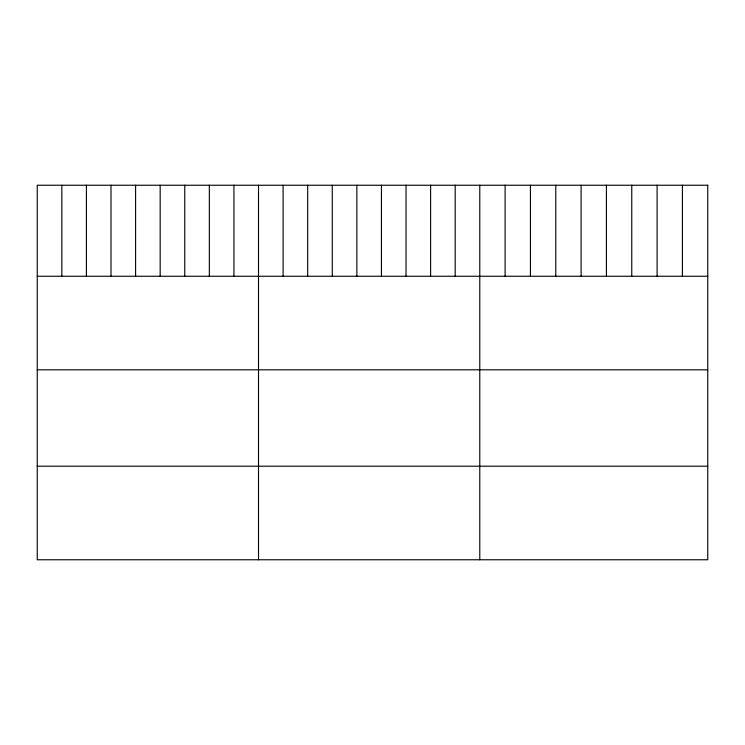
<?xml version="1.0" encoding="UTF-8"?>
<svg xmlns="http://www.w3.org/2000/svg" width="745" height="745" viewBox="0 0 745 745"><rect width="100%" height="100%" fill="white"/><g stroke="black" fill="none" stroke-linecap="round" stroke-linejoin="round"><path stroke-width="1.12" d="M37.25 276.246L707.75 276.246M37.25 369.809L707.75 369.809M37.25 466.202L707.75 466.202M682.42 185.235L682.42 276.246M657.09 185.235L657.09 276.246M631.76 185.235L631.76 276.246M606.43 185.235L606.43 276.246M581.1 185.235L581.1 276.246M555.77 185.235L555.77 276.246M530.44 185.235L530.44 276.246M505.11 185.235L505.11 276.246M479.78 185.235L479.78 559.765M455.195 185.235L455.195 276.246M430.61 185.235L430.61 276.246M406.025 185.235L406.025 276.246M381.44 185.235L381.44 276.246M356.855 185.235L356.855 276.246M332.27 185.235L332.27 276.246M307.685 185.235L307.685 276.246M283.1 185.235L283.1 276.246M258.515 185.235L258.515 559.765M233.93 185.235L233.93 276.246M209.345 185.235L209.345 276.246M184.76 185.235L184.76 276.246M160.175 185.235L160.175 276.246M135.59 185.235L135.59 276.246M111.005 185.235L111.005 276.246M86.42 185.235L86.42 276.246M61.835 185.235L61.835 276.246M707.75 185.235L37.25 185.235L37.25 559.765L707.75 559.765L707.75 185.235"/></g></svg>
